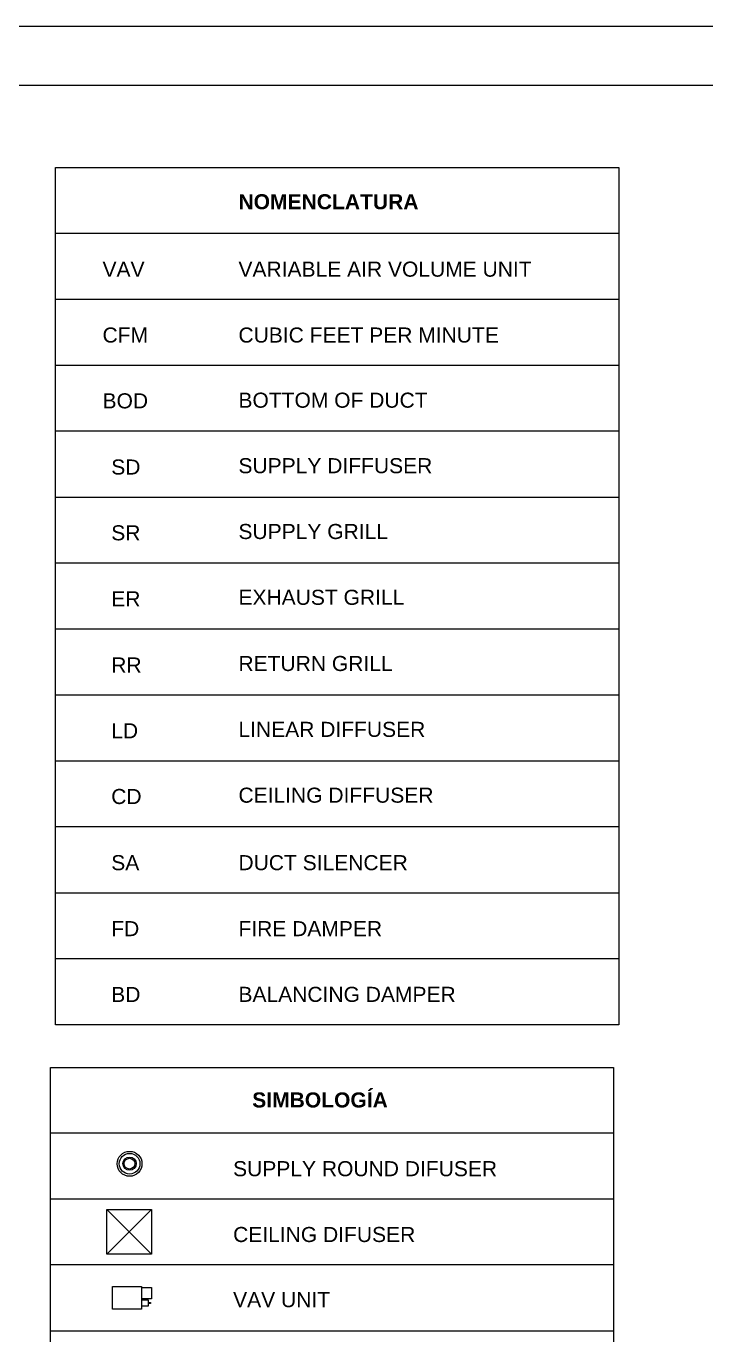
# Model space of a CAD drawing. Header units: metres. Extents: x 29 to 268, y -7 to 151.
# Drawn here: x 99.92 to 109.2, y 35.4 to 53.26 of the extents above; entities that cross this region are included whole.
import ezdxf

# ---------------------------------------------------------------- set-up
doc = ezdxf.new("R2010")
doc.units = ezdxf.units.M
doc.layers.add('pie de plano', color=7, linetype='Continuous')
doc.styles.add('PDF Helvetica', font='')
doc.styles.add('PDF Helvetica Bold', font='')
doc.styles.get('PDF Helvetica').set_extended_font_data('Helvetica')
doc.styles.get('PDF Helvetica Bold').set_extended_font_data('Helvetica', bold=True)

msp = doc.modelspace()

# ---------------------------------------------------------------- linework, layer by layer
at = {"lineweight": 0}
for points in [[(100.326, 39.63), (100.326, 51.326), (108.018, 51.326), (108.018, 39.63)], [(100.254, 29.152), (100.254, 39.048), (107.944, 39.048), (107.944, 29.152)], [(101.633, 36.499), (101.024, 36.499), (101.024, 37.109), (101.633, 37.109)], [(101.5, 35.748), (101.101, 35.748), (101.101, 36.059), (101.5, 36.059)], [(101.623, 35.825), (101.592, 35.825), (101.592, 35.839), (101.623, 35.839)]]:
    msp.add_lwpolyline(points, close=True, dxfattribs=at)
for points in [[(108.018, 50.428), (100.326, 50.428)], [(108.018, 49.525), (100.326, 49.525)], [(108.018, 48.627), (100.326, 48.627)], [(108.018, 47.728), (100.326, 47.728)], [(108.018, 46.826), (100.326, 46.826)], [(108.018, 45.927), (100.326, 45.927)], [(108.018, 45.029), (100.326, 45.029)], [(108.018, 44.126), (100.326, 44.126)], [(108.018, 43.228), (100.326, 43.228)], [(108.018, 42.329), (100.326, 42.329)], [(108.018, 41.426), (100.326, 41.426)], [(108.018, 40.528), (100.326, 40.528)], [(107.944, 38.149), (100.254, 38.149)], [(107.944, 37.251), (100.254, 37.251)], [(101.633, 37.109), (101.024, 36.499)], [(101.024, 37.109), (101.633, 36.499)], [(107.944, 36.353), (100.254, 36.353)], [(101.5, 36.045), (101.633, 36.045), (101.633, 35.89), (101.5, 35.89)], [(101.5, 35.876), (101.587, 35.876), (101.587, 35.789), (101.5, 35.789)], [(107.944, 35.45), (100.254, 35.45)]]:
    msp.add_lwpolyline(points, dxfattribs=at)
for centre, radius in [((101.335, 37.732), 0.17), ((101.336, 37.733), 0.141), ((101.336, 37.734), 0.0904), ((101.334, 37.734), 0.0739)]:
    msp.add_circle(centre, radius, dxfattribs=at)
at = {"layer": 'pie de plano', "lineweight": 0}
msp.add_lwpolyline([(119.243, 53.256), (119.243, -6.745), (29.238, -6.745), (29.238, 53.256)], close=True, dxfattribs=at)
msp.add_lwpolyline([(118.765, 52.445), (30.338, 52.445), (30.338, -6.08), (118.765, -6.08)], dxfattribs=at)

# ---------------------------------------------------------------- texts
at = {"lineweight": 0, "attachment_point": 4}
for s, insert, char_height, style in [('NOMENCLATURA', (102.822, 50.859), 0.20574, 'PDF Helvetica Bold'), ('VAV', (100.966, 49.939), 0.2055, 'PDF Helvetica'), ('VARIABLE AIR VOLUME UNIT', (102.822, 49.939), 0.20546, 'PDF Helvetica'), ('CFM', (100.966, 49.04), 0.2055, 'PDF Helvetica'), ('CUBIC FEET PER MINUTE', (102.822, 49.04), 0.20546, 'PDF Helvetica'), ('BOD', (100.966, 48.142), 0.2055, 'PDF Helvetica'), ('BOTTOM OF DUCT', (102.822, 48.151), 0.20546, 'PDF Helvetica'), ('SD', (101.085, 47.239), 0.2055, 'PDF Helvetica'), ('SUPPLY DIFFUSER', (102.822, 47.257), 0.20546, 'PDF Helvetica'), ('SR', (101.085, 46.341), 0.2055, 'PDF Helvetica'), ('SUPPLY GRILL', (102.822, 46.359), 0.20546, 'PDF Helvetica'), ('ER', (101.085, 45.442), 0.2055, 'PDF Helvetica'), ('EXHAUST GRILL', (102.822, 45.461), 0.20546, 'PDF Helvetica'), ('RETURN GRILL', (102.822, 44.558), 0.20546, 'PDF Helvetica'), ('RR', (101.085, 44.539), 0.2055, 'PDF Helvetica'), ('LINEAR DIFFUSER', (102.822, 43.659), 0.20546, 'PDF Helvetica'), ('LD', (101.085, 43.641), 0.2055, 'PDF Helvetica'), ('CEILING DIFFUSER', (102.822, 42.761), 0.20546, 'PDF Helvetica'), ('CD', (101.085, 42.743), 0.2055, 'PDF Helvetica'), ('SA', (101.085, 41.84), 0.2055, 'PDF Helvetica'), ('DUCT SILENCER', (102.822, 41.84), 0.20546, 'PDF Helvetica'), ('FD', (101.085, 40.941), 0.2055, 'PDF Helvetica'), ('FIRE DAMPER', (102.822, 40.941), 0.20546, 'PDF Helvetica'), ('BD', (101.085, 40.043), 0.2055, 'PDF Helvetica'), ('BALANCING DAMPER', (102.822, 40.043), 0.20546, 'PDF Helvetica'), ('SIMBOLOGÍA', (103.01, 38.602), 0.2057, 'PDF Helvetica Bold'), ('SUPPLY ROUND DIFUSER', (102.749, 37.664), 0.20546, 'PDF Helvetica'), ('CEILING DIFUSER', (102.749, 36.766), 0.20546, 'PDF Helvetica'), ('VAV UNIT', (102.749, 35.877), 0.2055, 'PDF Helvetica')]:
    msp.add_mtext(s, dxfattribs=dict(at, insert=insert, char_height=char_height, style=style))

doc.saveas('drawing.dxf')
